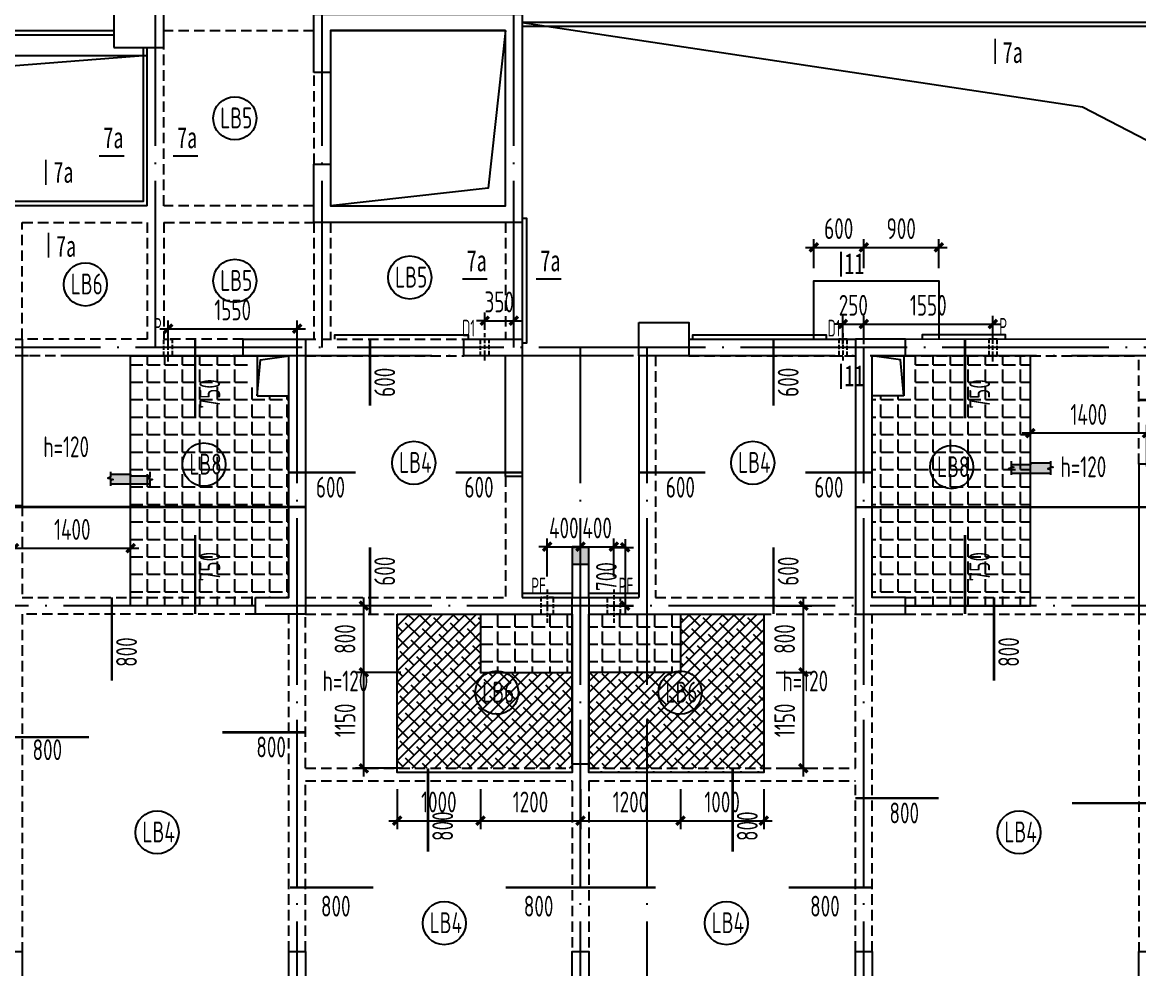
# Model space of a CAD drawing. Extents: x -173820 to 521180, y -715739 to 158231.
# Drawn here: x 15255 to 28655, y 10426 to 21781 of the extents above; entities that cross this region are included whole.
import ezdxf
from ezdxf.enums import TextEntityAlignment as Align

# ---------------------------------------------------------------- set-up
doc = ezdxf.new("R2010")
doc.units = 0
doc.header["$LTSCALE"] = 1000
for name, pattern in [('DASH', [0.35, 0.25, -0.1]), ('DOTE', [2.42, 2, -0.2, 0.02, -0.2]), ('HIDDEN2', [0.1875, 0.125, -0.0625])]:
    doc.linetypes.add(name, pattern=pattern)
for name, color, linetype in [('A-线脚看线', 9, 'Continuous'), ('A-设备穿墙洞', 161, 'Continuous'), ('AXIS', 1, 'DOTE'), ('DIM', 3, 'Continuous'), ('DIM1', 3, 'Continuous'), ('JG1', 3, 'Continuous'), ('填充', 8, 'Continuous'), ('墙', 6, 'Continuous'), ('挑板', 3, 'Continuous'), ('板筋', 6, 'Continuous'), ('柱', 2, 'Continuous'), ('梁', 4, 'HIDDEN2'), ('模板线', 3, 'Continuous'), ('洞口', 5, 'Continuous'), ('钢筋_文字', 7, 'Continuous'), ('钢筋长度标注', 7, 'Continuous')]:
    doc.layers.add(name, color=color, linetype=linetype)
doc.styles.add('TSSD_BOLD', font='tssdeng2.shx', dxfattribs={"width": 0.7, "height": 250, "bigfont": 'CHINA.shx'})
doc.styles.add('TSSD_Dimension', font='tssdeng.shx', dxfattribs={"width": 0.7, "bigfont": 'Hztxt.shx'})
doc.styles.add('zzt', font='tssdeng.shx', dxfattribs={"width": 0.7, "height": 300, "bigfont": 'tssdchn.shx'})
doc.styles.add('钢筋长度', font='tssdeng.shx', dxfattribs={"width": 0.7, "height": 300, "bigfont": 'tssdchn.shx'})
doc.styles.add('黑体', font='simhei.ttf', dxfattribs={"width": 0.8})
doc.dimstyles.new('TSSD_100_100', dxfattribs={"dimtxt": 250, "dimasz": 100, "dimexe": 100, "dimexo": 250, "dimgap": 100, "dimtad": 1, "dimdec": 0, "dimzin": 0, "dimdsep": 46, "dimtxsty": 'TSSD_Dimension', "dimblk": 'ARCHTICK', "dimcen": 0, "dimdle": 100, "dimclrd": 3, "dimclre": 3, "dimclrt": 7, "dimadec": 0, "dimazin": 0, "dimtfac": 1, "dimtdec": 0, "dimtix": 1, "dimtmove": 2, "dimatfit": 3, "dimfxl": 0, "dimtolj": 1, "dimtzin": 0, "dimarcsym": 0})
pattern_1 = [(0, (-5244.65, 9080.82), (0, 209.55), [152.4, -57.15]), (90, (-5244.65, 9080.82), (-209.55, 1e-14), [152.4, -57.15])]
pattern_2 = [(45, (425.35, 9080.82), (-67.35192, 67.35192), []), (135, (425.35, 9080.82), (-202.05576, 67.35192), [238.125, -142.875])]
pattern_3 = [(0, (425.35, 9080.82), (0, 209.55), [152.4, -57.15]), (90, (425.35, 9080.82), (-209.55, 1e-14), [152.4, -57.15])]

# ---------------------------------------------------------------- blocks, each defined once
blk = doc.blocks.new('_ArchTick')
at = {"color": 4, "linetype": 'ByBlock', "const_width": 0.4}
blk.add_lwpolyline([(-0.5, -0.5), (0.5, 0.5)], dxfattribs=at)
blk = doc.blocks.new('*D1848')
at = {"layer": 'Defpoints', "color": 0}
for p in [(16555, 15471), (15155, 14881), (16555, 14881)]:
    blk.add_point(p, dxfattribs=at)
at = {"layer": 'DIM', "color": 3, "lineweight": -2}
for p, q in [((15155, 15131), (15155, 15571)), ((16555, 15131), (16555, 15571)), ((15055, 15471), (16655, 15471))]:
    blk.add_line(p, q, dxfattribs=at)
at = {"layer": 'DIM', "color": 3, "lineweight": -2, "xscale": 100, "yscale": 100, "zscale": 100, "rotation": 180}
blk.add_blockref('_ArchTick', (15155, 15471), dxfattribs=at)
at = {"layer": 'DIM', "color": 3, "lineweight": -2, "xscale": 100, "yscale": 100, "zscale": 100}
blk.add_blockref('_ArchTick', (16555, 15471), dxfattribs=at)
at = {"layer": 'DIM', "color": 7, "insert": (15855, 15696), "char_height": 250, "attachment_point": 5, "style": 'TSSD_Dimension'}
blk.add_mtext('\\A1;1400', dxfattribs=at)
blk = doc.blocks.new('*D1849')
at = {"layer": 'Defpoints', "color": 0}
for p in [(27355, 16851), (27355, 16201), (28755, 16201)]:
    blk.add_point(p, dxfattribs=at)
at = {"layer": 'DIM', "color": 3, "lineweight": -2}
for p, q in [((27355, 16451), (27355, 16951)), ((28755, 16451), (28755, 16951)), ((28855, 16851), (27255, 16851))]:
    blk.add_line(p, q, dxfattribs=at)
at = {"layer": 'DIM', "color": 3, "lineweight": -2, "xscale": 100, "yscale": 100, "zscale": 100, "rotation": 180}
blk.add_blockref('_ArchTick', (27355, 16851), dxfattribs=at)
at = {"layer": 'DIM', "color": 3, "lineweight": -2, "xscale": 100, "yscale": 100, "zscale": 100}
blk.add_blockref('_ArchTick', (28755, 16851), dxfattribs=at)
at = {"layer": 'DIM', "color": 7, "insert": (28055, 17076), "char_height": 250, "attachment_point": 5, "style": 'TSSD_Dimension'}
blk.add_mtext('\\A1;1400', dxfattribs=at)
blk = doc.blocks.new('*D1868')
at = {"layer": 'Defpoints', "color": 0}
for p in [(25355, 19081), (24755, 18580), (25355, 18580)]:
    blk.add_point(p, dxfattribs=at)
at = {"layer": 'DIM', "color": 3, "lineweight": -2}
for p, q in [((24755, 18830), (24755, 19181)), ((25355, 18830), (25355, 19181)), ((24655, 19081), (25455, 19081))]:
    blk.add_line(p, q, dxfattribs=at)
at = {"layer": 'DIM', "color": 3, "lineweight": -2, "xscale": 100, "yscale": 100, "zscale": 100, "rotation": 180}
blk.add_blockref('_ArchTick', (24755, 19081), dxfattribs=at)
at = {"layer": 'DIM', "color": 3, "lineweight": -2, "xscale": 100, "yscale": 100, "zscale": 100}
blk.add_blockref('_ArchTick', (25355, 19081), dxfattribs=at)
at = {"layer": 'DIM', "color": 7, "insert": (25055, 19306), "char_height": 250, "attachment_point": 5, "style": 'TSSD_Dimension'}
blk.add_mtext('\\A1;600', dxfattribs=at)
blk = doc.blocks.new('*D1869')
at = {"layer": 'Defpoints', "color": 0}
for p in [(26255, 19081), (25355, 18580), (26255, 18580)]:
    blk.add_point(p, dxfattribs=at)
at = {"layer": 'DIM', "color": 3, "lineweight": -2}
for p, q in [((25355, 18830), (25355, 19181)), ((26255, 18830), (26255, 19181)), ((25255, 19081), (26355, 19081))]:
    blk.add_line(p, q, dxfattribs=at)
at = {"layer": 'DIM', "color": 3, "lineweight": -2, "xscale": 100, "yscale": 100, "zscale": 100, "rotation": 180}
blk.add_blockref('_ArchTick', (25355, 19081), dxfattribs=at)
at = {"layer": 'DIM', "color": 3, "lineweight": -2, "xscale": 100, "yscale": 100, "zscale": 100}
blk.add_blockref('_ArchTick', (26255, 19081), dxfattribs=at)
at = {"layer": 'DIM', "color": 7, "insert": (25805, 19306), "char_height": 250, "attachment_point": 5, "style": 'TSSD_Dimension'}
blk.add_mtext('\\A1;900', dxfattribs=at)
blk = doc.blocks.new('*D1932')
at = {"layer": 'Defpoints', "color": 0}
for p in [(22055, 15481, 0), (22055, 14781), (22491, 14781)]:
    blk.add_point(p, dxfattribs=at)
at = {"layer": 'DIM', "color": 3, "lineweight": -2}
for p, q in [((22491, 15581), (22491, 14681)), ((22305, 15481), (22591, 15481)), ((22305, 14781), (22591, 14781))]:
    blk.add_line(p, q, dxfattribs=at)
at = {"layer": 'DIM', "color": 3, "lineweight": -2, "xscale": 100, "yscale": 100, "zscale": 100}
for p, rotation in [((22491, 15481), 90), ((22491, 14781), 270)]:
    blk.add_blockref('_ArchTick', p, dxfattribs=dict(at, rotation=rotation))
at = {"layer": 'DIM', "color": 7, "insert": (22266, 15131), "char_height": 250, "attachment_point": 5, "rotation": 90, "style": 'TSSD_Dimension'}
blk.add_mtext('\\A1;700', dxfattribs=at)
blk = doc.blocks.new('$1292675')
at = {"layer": 'JG1'}
blk.add_hatch(color=8, dxfattribs=at).paths.add_polyline_path([(502, 20), (502, 64), (470, 74), (534, 91), (502, 101), (502, 140), (262, 140), (262, 120), (32, 120), (32, 101), (64, 91), (0, 74), (32, 64), (32, 20)])
for p, q in [((502, 140), (262, 140)), ((262, 140), (262, 120)), ((262, 120), (32, 120)), ((32, 20), (502, 20))]:
    blk.add_line(p, q, dxfattribs=at)
for points in [[(32, 165), (32, 101), (64, 91), (0, 74), (32, 64), (32, 0)], [(502, 165), (502, 101), (534, 91), (470, 74), (502, 64), (502, 0)]]:
    blk.add_lwpolyline(points, dxfattribs=at)
blk = doc.blocks.new('*D1941')
at = {"layer": 'Defpoints', "color": 0}
for p in [(19755, 12831), (20755, 12831), (20755, 12201)]:
    blk.add_point(p, dxfattribs=at)
at = {"layer": 'DIM', "color": 3, "lineweight": -2}
for p, q in [((19755, 12581), (19755, 12101)), ((20755, 12581), (20755, 12101)), ((19655, 12201), (20855, 12201))]:
    blk.add_line(p, q, dxfattribs=at)
at = {"layer": 'DIM', "color": 3, "lineweight": -2, "xscale": 100, "yscale": 100, "zscale": 100, "rotation": 180}
blk.add_blockref('_ArchTick', (19755, 12201), dxfattribs=at)
at = {"layer": 'DIM', "color": 3, "lineweight": -2, "xscale": 100, "yscale": 100, "zscale": 100}
blk.add_blockref('_ArchTick', (20755, 12201), dxfattribs=at)
at = {"layer": 'DIM', "color": 7, "insert": (20255, 12426), "char_height": 250, "attachment_point": 5, "style": 'TSSD_Dimension'}
blk.add_mtext('\\A1;1000', dxfattribs=at)
blk = doc.blocks.new('*D1942')
at = {"layer": 'Defpoints', "color": 0}
for p in [(21955, 12831), (23155, 12831), (23155, 12201)]:
    blk.add_point(p, dxfattribs=at)
at = {"layer": 'DIM', "color": 3, "lineweight": -2}
for p, q in [((21955, 12581), (21955, 12101)), ((23155, 12581), (23155, 12101)), ((21855, 12201), (23255, 12201))]:
    blk.add_line(p, q, dxfattribs=at)
at = {"layer": 'DIM', "color": 3, "lineweight": -2, "xscale": 100, "yscale": 100, "zscale": 100, "rotation": 180}
blk.add_blockref('_ArchTick', (21955, 12201), dxfattribs=at)
at = {"layer": 'DIM', "color": 3, "lineweight": -2, "xscale": 100, "yscale": 100, "zscale": 100}
blk.add_blockref('_ArchTick', (23155, 12201), dxfattribs=at)
at = {"layer": 'DIM', "color": 7, "insert": (22555, 12426), "char_height": 250, "attachment_point": 5, "style": 'TSSD_Dimension'}
blk.add_mtext('\\A1;1200', dxfattribs=at)
blk = doc.blocks.new('*D1943')
at = {"layer": 'Defpoints', "color": 0}
for p in [(19354, 13981), (20048, 13981), (20048, 12831)]:
    blk.add_point(p, dxfattribs=at)
at = {"layer": 'DIM', "color": 3, "lineweight": -2}
for p, q in [((19354, 12731), (19354, 14081)), ((19798, 13981), (19254, 13981)), ((19798, 12831), (19254, 12831))]:
    blk.add_line(p, q, dxfattribs=at)
at = {"layer": 'DIM', "color": 3, "lineweight": -2, "xscale": 100, "yscale": 100, "zscale": 100}
for p, rotation in [((19354, 13981), 90), ((19354, 12831), 270)]:
    blk.add_blockref('_ArchTick', p, dxfattribs=dict(at, rotation=rotation))
at = {"layer": 'DIM', "color": 7, "insert": (19129, 13406), "char_height": 250, "attachment_point": 5, "rotation": 90, "style": 'TSSD_Dimension'}
blk.add_mtext('\\A1;1150', dxfattribs=at)
blk = doc.blocks.new('*D1944')
at = {"layer": 'Defpoints', "color": 0}
for p in [(19354, 14781), (20048, 14781), (20048, 13981)]:
    blk.add_point(p, dxfattribs=at)
at = {"layer": 'DIM', "color": 3, "lineweight": -2}
for p, q in [((19354, 13881), (19354, 14881)), ((19798, 14781), (19254, 14781)), ((19798, 13981), (19254, 13981))]:
    blk.add_line(p, q, dxfattribs=at)
at = {"layer": 'DIM', "color": 3, "lineweight": -2, "xscale": 100, "yscale": 100, "zscale": 100}
for p, rotation in [((19354, 14781), 90), ((19354, 13981), 270)]:
    blk.add_blockref('_ArchTick', p, dxfattribs=dict(at, rotation=rotation))
at = {"layer": 'DIM', "color": 7, "insert": (19129, 14381), "char_height": 250, "attachment_point": 5, "rotation": 90, "style": 'TSSD_Dimension'}
blk.add_mtext('\\A1;800', dxfattribs=at)
blk = doc.blocks.new('*D1945')
at = {"layer": 'Defpoints', "color": 0}
for p in [(24056, 13981), (24631, 13981), (24056, 12831)]:
    blk.add_point(p, dxfattribs=at)
at = {"layer": 'DIM', "color": 3, "lineweight": -2}
for p, q in [((24631, 12731), (24631, 14081)), ((24306, 13981), (24731, 13981)), ((24306, 12831), (24731, 12831))]:
    blk.add_line(p, q, dxfattribs=at)
at = {"layer": 'DIM', "color": 3, "lineweight": -2, "xscale": 100, "yscale": 100, "zscale": 100}
for p, rotation in [((24631, 13981), 90), ((24631, 12831), 270)]:
    blk.add_blockref('_ArchTick', p, dxfattribs=dict(at, rotation=rotation))
at = {"layer": 'DIM', "color": 7, "insert": (24406, 13406), "char_height": 250, "attachment_point": 5, "rotation": 90, "style": 'TSSD_Dimension'}
blk.add_mtext('\\A1;1150', dxfattribs=at)
blk = doc.blocks.new('*D1946')
at = {"layer": 'Defpoints', "color": 0}
for p in [(24056, 14781), (24631, 14781), (24056, 13981)]:
    blk.add_point(p, dxfattribs=at)
at = {"layer": 'DIM', "color": 3, "lineweight": -2}
for p, q in [((24631, 13881), (24631, 14881)), ((24306, 14781), (24731, 14781)), ((24306, 13981), (24731, 13981))]:
    blk.add_line(p, q, dxfattribs=at)
at = {"layer": 'DIM', "color": 3, "lineweight": -2, "xscale": 100, "yscale": 100, "zscale": 100}
for p, rotation in [((24631, 14781), 90), ((24631, 13981), 270)]:
    blk.add_blockref('_ArchTick', p, dxfattribs=dict(at, rotation=rotation))
at = {"layer": 'DIM', "color": 7, "insert": (24406, 14381), "char_height": 250, "attachment_point": 5, "rotation": 90, "style": 'TSSD_Dimension'}
blk.add_mtext('\\A1;800', dxfattribs=at)
blk = doc.blocks.new('*D1947')
at = {"layer": 'Defpoints', "color": 0}
for p in [(20755, 12831), (21955, 12831), (21955, 12201)]:
    blk.add_point(p, dxfattribs=at)
at = {"layer": 'DIM', "color": 3, "lineweight": -2}
for p, q in [((20755, 12581), (20755, 12101)), ((21955, 12581), (21955, 12101)), ((20655, 12201), (22055, 12201))]:
    blk.add_line(p, q, dxfattribs=at)
at = {"layer": 'DIM', "color": 3, "lineweight": -2, "xscale": 100, "yscale": 100, "zscale": 100, "rotation": 180}
blk.add_blockref('_ArchTick', (20755, 12201), dxfattribs=at)
at = {"layer": 'DIM', "color": 3, "lineweight": -2, "xscale": 100, "yscale": 100, "zscale": 100}
blk.add_blockref('_ArchTick', (21955, 12201), dxfattribs=at)
at = {"layer": 'DIM', "color": 7, "insert": (21355, 12426), "char_height": 250, "attachment_point": 5, "style": 'TSSD_Dimension'}
blk.add_mtext('\\A1;1200', dxfattribs=at)
blk = doc.blocks.new('*D1948')
at = {"layer": 'Defpoints', "color": 0}
for p in [(23155, 12831), (24155, 12831), (24155, 12201)]:
    blk.add_point(p, dxfattribs=at)
at = {"layer": 'DIM', "color": 3, "lineweight": -2}
for p, q in [((23155, 12581), (23155, 12101)), ((24155, 12581), (24155, 12101)), ((23055, 12201), (24255, 12201))]:
    blk.add_line(p, q, dxfattribs=at)
at = {"layer": 'DIM', "color": 3, "lineweight": -2, "xscale": 100, "yscale": 100, "zscale": 100, "rotation": 180}
blk.add_blockref('_ArchTick', (23155, 12201), dxfattribs=at)
at = {"layer": 'DIM', "color": 3, "lineweight": -2, "xscale": 100, "yscale": 100, "zscale": 100}
blk.add_blockref('_ArchTick', (24155, 12201), dxfattribs=at)
at = {"layer": 'DIM', "color": 7, "insert": (23655, 12426), "char_height": 250, "attachment_point": 5, "style": 'TSSD_Dimension'}
blk.add_mtext('\\A1;1000', dxfattribs=at)
blk = doc.blocks.new('$1109386')
at = {"layer": '模板线', "color": 4, "const_width": 22.7}
for points in [[(0, 0), (302, 0)], [(886, 0), (1188, 0)]]:
    blk.add_lwpolyline(points, dxfattribs=at)
at = {"layer": '模板线', "color": 0, "style": '黑体', "width": 0.7}
for p in [(172, 220), (1057, 220)]:
    blk.add_text('7a', height=252, dxfattribs=at).set_placement(p, align=Align.MIDDLE_CENTER)
blk = doc.blocks.new('$1901069')
at = {"layer": '模板线', "color": 4, "const_width": 22.7}
for points in [[(0, 1177), (0, 874)], [(32, 302), (32, 0)]]:
    blk.add_lwpolyline(points, dxfattribs=at)
at = {"layer": '模板线', "color": 0, "style": '黑体', "width": 0.7}
for p in [(211, 1026), (243, 138)]:
    blk.add_text('7a', height=252, dxfattribs=at).set_placement(p, align=Align.MIDDLE_CENTER)
blk = doc.blocks.new('$18727')
at = {"layer": '模板线', "color": 4, "const_width": 22.7}
for points in [[(0, 1648), (0, 1345)], [(0, 302), (0, 0)]]:
    blk.add_lwpolyline(points, dxfattribs=at)
at = {"layer": '模板线', "color": 0, "style": '黑体', "width": 0.7}
for p in [(160, 1503), (160, 158)]:
    blk.add_text('11', height=252, dxfattribs=at).set_placement(p, align=Align.MIDDLE_CENTER)
blk = doc.blocks.new('$1642317')
at = {"layer": '洞口'}
for points in [[(23220, 2170), (23600, 2170), (23600, 2650), (23220, 2650)], [(30980, 2170), (30600, 2170), (30600, 2650), (30980, 2650)]]:
    blk.add_lwpolyline(points, close=True, dxfattribs=at)
for points in [[(23220, 2170), (23258, 2602), (23600, 2650)], [(30980, 2170), (30942, 2602), (30600, 2650)]]:
    blk.add_lwpolyline(points, dxfattribs=at)
blk = doc.blocks.new('$1783196')
at = {"layer": 'AXIS'}
for p, q in [((27334.9, 14788.3), (27334.9, 27859.5)), ((29334.9, 14788.4), (29334.9, 27859.5)), ((31634.9, 14788.4), (31634.9, 27859.5)), ((46034.9, 14788.3), (4360, 14788.3)), ((29034.9, 3480), (29034.9, 14788.4)), ((32434.9, 3480), (32434.9, 14788.3)), ((33234.9, 3480), (33234.9, 14788.3)), ((35834.9, 3480), (35834.9, 14788.3)), ((54849.9, 14688.3), (4360, 14688.3)), ((54849.9, 11688.3), (4360, 11688.3))]:
    blk.add_line(p, q, dxfattribs=at)
blk = doc.blocks.new('$1466424')
at = {"layer": '板筋', "const_width": 30}
for points in [[(22674, 9654), (22674, 10604)], [(24773, 9804), (24773, 10604)], [(29617, 9804), (29617, 10604)], [(31915, 9653), (31915, 10603)], [(34000, 9873), (34700, 9873)], [(23800, 9003), (24600, 9003)], [(25800, 9003), (26600, 9003)], [(28000, 9003), (28800, 9003)], [(30000, 9003), (30800, 9003)], [(17000, 8588), (24000, 8588)], [(30600, 8587), (34200, 8587)], [(22674, 7304), (22674, 8254)], [(31915, 7303), (31915, 8253)], [(24773, 7304), (24773, 8104)], [(29617, 7304), (29617, 8104)], [(21674, 6504), (21674, 7504)], [(32263, 6504), (32263, 7504)], [(23000, 5885), (24000, 5885)], [(19600, 5826), (21400, 5826)], [(30600, 5094), (31600, 5094)], [(33200, 5035), (35000, 5035)], [(23812, 4023), (24812, 4023)], [(26401, 4023), (28201, 4023)], [(29800, 4023), (30800, 4023)]]:
    blk.add_lwpolyline(points, dxfattribs=at)
at = {"layer": '板筋', "const_width": 30, "elevation": 0}
for points in [[(25469, 4454), (25469, 5454)], [(29126, 4454), (29126, 5454)]]:
    blk.add_lwpolyline(points, dxfattribs=at)
at = {"layer": '钢筋_文字'}
for centre in [(23151, 13252, 0), (23151, 11302, 0), (25251, 11342, 0), (21357, 11259, 0), (22780, 9098, 0), (25299, 9118, 0), (29368, 9118, 0), (31755, 9067, 0), (26296, 6362, 0), (28496, 6362, 0), (22218, 4684, 0), (32564, 4684, 0), (25665, 3595, 0), (29051, 3595, 0)]:
    blk.add_circle(centre, 259, dxfattribs=at)
at = {"layer": '钢筋_文字', "style": 'TSSD_BOLD', "width": 0.7}
for s, p in [('LB5', (22976, 13132, 0)), ('LB5', (22976, 11182, 0)), ('LB5', (25076, 11222, 0)), ('LB6', (21182, 11139, 0)), ('LB4', (25124, 8998, 0)), ('LB4', (29193, 8998, 0)), ('LB8', (22605, 8978, 0)), ('LB8', (31580, 8947, 0)), ('LB6', (26121, 6242, 0)), ('LB6', (28321, 6242, 0)), ('LB4', (22043, 4564, 0)), ('LB4', (32389, 4564, 0)), ('LB4', (25490, 3475, 0)), ('LB4', (28876, 3475, 0))]:
    blk.add_text(s, height=250, dxfattribs=at).set_placement(p)
at = {"layer": '钢筋_文字', "color": 7, "linetype": 'Continuous', "style": 'TSSD_BOLD', "width": 0.7}
for p in [(20746, 9186, 0), (32956, 8946, 0), (24098, 6376, 0), (29618, 6376, 0)]:
    blk.add_text(' h=120', height=250, dxfattribs=at).set_placement(p)
at = {"layer": '钢筋长度标注', "style": '钢筋长度', "width": 0.7}
for s, p in [('600', (25075, 9910)), ('600', (29918, 9910)), ('750', (22975, 9770)), ('750', (32216, 9769)), ('750', (22975, 7697)), ('600', (25075, 7643)), ('600', (29918, 7643)), ('750', (32216, 7696)), ('800', (21976, 6670)), ('800', (32565, 6670)), ('800', (25771, 4581, 0)), ('800', (29427, 4581, 0))]:
    blk.add_text(s, height=250, rotation=90, dxfattribs=at).set_placement(p)
for s, p in [('600', (24124, 8701)), ('600', (25907, 8701)), ('600', (28324, 8701)), ('600', (30107, 8701)), ('800', (20723, 5551)), ('800', (23409, 5584)), ('800', (31009, 4792)), ('800', (24185, 3674)), ('800', (26620, 3674)), ('800', (30057, 3674))]:
    blk.add_text(s, height=250, dxfattribs=at).set_placement(p)
blk = doc.blocks.new('$133032')
at = {"layer": '挑板'}
blk.add_lwpolyline([(30100, 10700), (30100, 11400), (31600, 11400), (31600, 10700)], dxfattribs=at)
blk = doc.blocks.new('$1457958')
at = {"layer": '柱'}
blk.add_hatch(color=8, dxfattribs=at).paths.add_polyline_path([(0, 200), (0, 0), (200, 0), (200, 200)])
at = {"layer": '柱', "color": 3, "elevation": 0}
blk.add_lwpolyline([(0, 200), (0, 0), (200, 0), (200, 200)], close=True, dxfattribs=at)
blk = doc.blocks.new('$1222607')
at = {"layer": '柱'}
blk.add_blockref('$1457958', (27200, 8000), dxfattribs=at)
blk = doc.blocks.new('$1413619')
at = {"layer": 'A-线脚看线', "color": 5, "elevation": 0}
for points in [[(34200, 10650), (34200, 10700), (38700, 10700), (38700, 14400), (26650, 14400)], [(11850, 14300), (21750, 14300)], [(22100, 14150), (22100, 12300), (19350, 12300), (19350, 12250)], [(26650, 12100), (26700, 12100), (26700, 10600), (26650, 10600)], [(24400, 10650), (24400, 10700), (26000, 10700), (26000, 10650)], [(28700, 10650), (28700, 10700), (30300, 10700), (30300, 10650)], [(32450, 10650), (32450, 10700), (31450, 10700), (31450, 10650)], [(26650, 7600), (27250, 7600)], [(27450, 7600), (28050, 7600)]]:
    blk.add_lwpolyline(points, dxfattribs=at)
blk = doc.blocks.new('$1427617')
at = {"layer": 'A-设备穿墙洞', "linetype": 'DASH', "ltscale": 0.2, "elevation": 0}
for points in [[(2775, 9085), (2875, 9085), (2875, 9285), (2775, 9285)], [(4575, 9085), (4675, 9085), (4675, 9285), (4575, 9285)], [(0, 6185), (150, 6185), (150, 5985), (0, 5985)], [(2775, 285), (2875, 285), (2875, 485), (2775, 485)]]:
    blk.add_lwpolyline(points, close=True, dxfattribs=at)
for points in [[(2825, 9357), (2825, 9018)], [(4625, 9017), (4625, 9352)], [(75, 6281), (75, 5881)], [(2825, 557), (2825, 218)]]:
    blk.add_lwpolyline(points, dxfattribs=at)
at = {"layer": 'A-设备穿墙洞', "linetype": 'DASH', "ltscale": 0.2}
for points in [[(3325, 557), (3325, 218)], [(2904, 135), (3142, 135)]]:
    blk.add_lwpolyline(points, dxfattribs=at)
for points in [[(3275, 285), (3375, 285), (3375, 485), (3275, 485)], [(3075, 85), (3075, 185), (2975, 185), (2975, 85)]]:
    blk.add_lwpolyline(points, close=True, dxfattribs=at)
at = {"layer": 'A-设备穿墙洞', "color": 7, "linetype": 'DASH', "ltscale": 0.2, "style": 'zzt', "width": 0.6}
for s, p in [('D1', (2640, 9316, 0)), ('P', (4701, 9337, 0)), ('PF', (132, 6222, 0)), ('D1', (2649, 528, 0)), ('D2', (3351, 536, 0)), ('D2', (3220, -15, 0))]:
    blk.add_text(s, height=200, dxfattribs=at).set_placement(p)
blk = doc.blocks.new('*D11665')
at = {"layer": 'Defpoints', "color": 0}
for p in [(24800, 9572), (23250, 9086, 0), (24800, 9086, 0)]:
    blk.add_point(p, dxfattribs=at)
at = {"layer": 'DIM1', "color": 3, "lineweight": -2}
for p, q in [((23250, 9336), (23250, 9672)), ((24800, 9336), (24800, 9672)), ((23150, 9572), (24900, 9572))]:
    blk.add_line(p, q, dxfattribs=at)
at = {"layer": 'DIM1', "color": 3, "lineweight": -2, "xscale": 100, "yscale": 100, "zscale": 100, "rotation": 180}
blk.add_blockref('_ArchTick', (23250, 9572), dxfattribs=at)
at = {"layer": 'DIM1', "color": 3, "lineweight": -2, "xscale": 100, "yscale": 100, "zscale": 100}
blk.add_blockref('_ArchTick', (24800, 9572), dxfattribs=at)
at = {"layer": 'DIM1', "color": 7, "insert": (24025, 9797), "char_height": 250, "attachment_point": 5, "style": 'TSSD_Dimension'}
blk.add_mtext('\\A1;1550', dxfattribs=at)
blk = doc.blocks.new('*D11672')
at = {"layer": 'Defpoints', "color": 0}
for p in [(28200, 6956), (27800, 6348, 0), (28200, 6348, 0)]:
    blk.add_point(p, dxfattribs=at)
at = {"layer": 'DIM1', "color": 3, "lineweight": -2}
for p, q in [((27800, 6598), (27800, 7056)), ((28200, 6598), (28200, 7056)), ((27800, 6956), (27700, 6956)), ((27800, 6956), (28200, 6956)), ((28200, 6956), (28300, 6956))]:
    blk.add_line(p, q, dxfattribs=at)
at = {"layer": 'DIM1', "color": 3, "lineweight": -2, "xscale": 100, "yscale": 100, "zscale": 100}
blk.add_blockref('_ArchTick', (27800, 6956), dxfattribs=at)
at = {"layer": 'DIM1', "color": 3, "lineweight": -2, "xscale": 100, "yscale": 100, "zscale": 100, "rotation": 180}
blk.add_blockref('_ArchTick', (28200, 6956), dxfattribs=at)
at = {"layer": 'DIM1', "color": 7, "insert": (28000, 7181), "char_height": 250, "attachment_point": 5, "style": 'TSSD_Dimension'}
blk.add_mtext('\\A1;400', dxfattribs=at)
blk = doc.blocks.new('*D11673')
at = {"layer": 'Defpoints', "color": 0}
for p in [(28600, 6956), (28200, 6348, 0), (28600, 6348, 0)]:
    blk.add_point(p, dxfattribs=at)
at = {"layer": 'DIM1', "color": 3, "lineweight": -2}
for p, q in [((28200, 6598), (28200, 7056)), ((28600, 6598), (28600, 7056)), ((28200, 6956), (28100, 6956)), ((28200, 6956), (28600, 6956)), ((28600, 6956), (28700, 6956))]:
    blk.add_line(p, q, dxfattribs=at)
at = {"layer": 'DIM1', "color": 3, "lineweight": -2, "xscale": 100, "yscale": 100, "zscale": 100}
blk.add_blockref('_ArchTick', (28200, 6956), dxfattribs=at)
at = {"layer": 'DIM1', "color": 3, "lineweight": -2, "xscale": 100, "yscale": 100, "zscale": 100, "rotation": 180}
blk.add_blockref('_ArchTick', (28600, 6956), dxfattribs=at)
at = {"layer": 'DIM1', "color": 7, "insert": (28400, 7181), "char_height": 250, "attachment_point": 5, "style": 'TSSD_Dimension'}
blk.add_mtext('\\A1;400', dxfattribs=at)
blk = doc.blocks.new('*D11674')
at = {"layer": 'Defpoints', "color": 0}
for p in [(31600, 9628), (31350, 9138, 0), (31600, 9138, 0)]:
    blk.add_point(p, dxfattribs=at)
at = {"layer": 'DIM1', "color": 3, "lineweight": -2}
for p, q in [((31350, 9388), (31350, 9728)), ((31600, 9388), (31600, 9728)), ((31350, 9628), (31250, 9628)), ((31350, 9628), (31600, 9628)), ((31600, 9628), (31700, 9628))]:
    blk.add_line(p, q, dxfattribs=at)
at = {"layer": 'DIM1', "color": 3, "lineweight": -2, "xscale": 100, "yscale": 100, "zscale": 100}
blk.add_blockref('_ArchTick', (31350, 9628), dxfattribs=at)
at = {"layer": 'DIM1', "color": 3, "lineweight": -2, "xscale": 100, "yscale": 100, "zscale": 100, "rotation": 180}
blk.add_blockref('_ArchTick', (31600, 9628), dxfattribs=at)
at = {"layer": 'DIM1', "color": 7, "insert": (31475, 9853), "char_height": 250, "attachment_point": 5, "style": 'TSSD_Dimension'}
blk.add_mtext('\\A1;250', dxfattribs=at)
blk = doc.blocks.new('*D11675')
at = {"layer": 'Defpoints', "color": 0}
for p in [(33150, 9628), (31600, 9138, 0), (33150, 9238, 0)]:
    blk.add_point(p, dxfattribs=at)
at = {"layer": 'DIM1', "color": 3, "lineweight": -2}
for p, q in [((31600, 9388), (31600, 9728)), ((33150, 9488), (33150, 9728)), ((31500, 9628), (33250, 9628))]:
    blk.add_line(p, q, dxfattribs=at)
at = {"layer": 'DIM1', "color": 3, "lineweight": -2, "xscale": 100, "yscale": 100, "zscale": 100, "rotation": 180}
blk.add_blockref('_ArchTick', (31600, 9628), dxfattribs=at)
at = {"layer": 'DIM1', "color": 3, "lineweight": -2, "xscale": 100, "yscale": 100, "zscale": 100}
blk.add_blockref('_ArchTick', (33150, 9628), dxfattribs=at)
at = {"layer": 'DIM1', "color": 7, "insert": (32375, 9853), "char_height": 250, "attachment_point": 5, "style": 'TSSD_Dimension'}
blk.add_mtext('\\A1;1550', dxfattribs=at)
blk = doc.blocks.new('*D11693')
at = {"layer": 'Defpoints', "color": 0}
for p in [(27400, 9668), (27050, 9307), (27400, 9307)]:
    blk.add_point(p, dxfattribs=at)
at = {"layer": 'DIM1', "color": 3, "lineweight": -2}
for p, q in [((27050, 9668), (26950, 9668)), ((27050, 9557), (27050, 9768)), ((27050, 9668), (27400, 9668)), ((27400, 9557), (27400, 9768)), ((27400, 9668), (27500, 9668))]:
    blk.add_line(p, q, dxfattribs=at)
at = {"layer": 'DIM1', "color": 3, "lineweight": -2, "xscale": 100, "yscale": 100, "zscale": 100}
blk.add_blockref('_ArchTick', (27050, 9668), dxfattribs=at)
at = {"layer": 'DIM1', "color": 3, "lineweight": -2, "xscale": 100, "yscale": 100, "zscale": 100, "rotation": 180}
blk.add_blockref('_ArchTick', (27400, 9668), dxfattribs=at)
at = {"layer": 'DIM1', "color": 7, "insert": (27225, 9893), "char_height": 250, "attachment_point": 5, "style": 'TSSD_Dimension'}
blk.add_mtext('\\A1;350', dxfattribs=at)
blk = doc.blocks.new('$1186913')
at = {"layer": 'A-设备穿墙洞', "linetype": 'DASH', "ltscale": 0.2, "elevation": 0}
for points in [[(23250.2, 9179.7), (23250.2, 9514.9)], [(27049.8, 9519.2), (27049.8, 9180.7)], [(27800.2, 6443.9), (27800.2, 6043.3)]]:
    blk.add_lwpolyline(points, dxfattribs=at)
for points in [[(23300.2, 9247.9), (23200.2, 9247.9), (23200.2, 9447.9), (23300.2, 9447.9)], [(27099.8, 9247.9), (26999.8, 9247.9), (26999.8, 9447.9), (27099.8, 9447.9)], [(27875.2, 6347.9), (27725.2, 6347.9), (27725.2, 6147.9), (27875.2, 6147.9)]]:
    blk.add_lwpolyline(points, close=True, dxfattribs=at)
at = {"layer": 'A-设备穿墙洞'}
blk.add_blockref('$1427617', (28525.2, 162.5), dxfattribs=at)
at = {"layer": 'A-设备穿墙洞', "color": 7, "linetype": 'DASH', "ltscale": 0.2, "style": 'zzt', "width": 0.6}
for s, p in [('P', (23078.6, 9499, 0)), ('D1', (26778.7, 9478.9, 0)), ('PF', (27608.5, 6384, 0))]:
    blk.add_text(s, height=200, dxfattribs=at).set_placement(p)
at = {"layer": 'DIM1'}
for base, p1, p2, picture, middle in [((27400.2, 9668.4, 0), (27049.8, 9306.6, 0), (27400.2, 9306.6, 0), '*D11693', (27225, 9893.4, 0)), ((24800.2, 9572.4), (23250.1, 9086.2, 0), (24800.2, 9086.2, 0), '*D11665', (24025.1, 9797.4)), ((31600.2, 9627.6), (31350.2, 9138.5, 0), (31600.2, 9138.5, 0), '*D11674', (31475.2, 9852.6)), ((33150.2, 9627.6), (31600.2, 9138.5, 0), (33150.2, 9238.5, 0), '*D11675', (32375.2, 9852.6)), ((28200.2, 6955.9), (27800.2, 6347.9, 0), (28200.2, 6347.9, 0), '*D11672', (28000.2, 7180.9)), ((28600.2, 6955.9), (28200.2, 6347.9, 0), (28600.2, 6347.9, 0), '*D11673', (28400.2, 7180.9))]:
    dim = blk.add_linear_dim(base=base, p1=p1, p2=p2, dimstyle='TSSD_100_100', dxfattribs=at)
    dim.commit()
    dim.dimension.update_dxf_attribs({"geometry": picture, "text_midpoint": middle})

msp = doc.modelspace()

# ---------------------------------------------------------------- hatches: boundary and pattern name
at = {"layer": 'JG1'}
h = msp.add_hatch(dxfattribs=at)
h.set_pattern_fill('ANSI38,_O', color=8, scale=30)
h.set_pattern_definition(pattern_2)
h.paths.add_polyline_path([(21855.3, 12830.8), (21855.3, 12880.8), (21855.3, 13980.8), (20755.3, 13980.8), (20755.3, 14680.8), (19755.3, 14680.8), (19755.3, 12830.8)])
h = msp.add_hatch(dxfattribs=at)
h.set_pattern_fill('ANSI38,_O', color=8, scale=30)
h.set_pattern_definition(pattern_2)
h.paths.add_polyline_path([(24155.3, 14680.8), (23155.3, 14680.8), (23155.3, 13980.8), (22055.3, 13980.8), (22055.3, 12830.8), (24155.3, 12830.8)])
at = {"layer": '填充', "linetype": 'Continuous'}
h = msp.add_hatch(dxfattribs=at)
h.set_pattern_fill('ANGLE', color=256, scale=30, style=0)
h.set_pattern_definition(pattern_1)
h.paths.add_polyline_path([(18455.3, 17300.8), (18075.3, 17300.8), (18084.1, 17400.8), (17975.3, 17400.8), (17975.3, 17780.8), (16555.3, 17780.8), (16555.3, 14880.8), (18455.3, 14880.8)])
h = msp.add_hatch(dxfattribs=at)
h.set_pattern_fill('ANGLE', color=256, scale=30, style=0)
h.set_pattern_definition(pattern_1)
h.paths.add_polyline_path([(25826.6, 17400.8), (25835.3, 17300.8), (25455.3, 17300.8), (25455.3, 14880.8), (27355.3, 14880.8), (27355.3, 17780.8), (25935.3, 17780.8), (25935.3, 17400.8)])
h = msp.add_hatch(dxfattribs=at)
h.set_pattern_fill('ANGLE', color=256, scale=30, style=0)
h.set_pattern_definition(pattern_1)
h.paths.add_polyline_path([(16555.3, 14880.8), (16555.3, 14780.8), (18055.3, 14780.8), (18055.3, 14880.8)])
h = msp.add_hatch(dxfattribs=at)
h.set_pattern_fill('ANGLE', color=256, scale=30, style=0)
h.set_pattern_definition(pattern_1)
h.paths.add_polyline_path([(25855.3, 14880.8), (25855.3, 14780.8), (27355.3, 14780.8), (27355.3, 14880.8)])
h = msp.add_hatch(dxfattribs=at)
h.set_pattern_fill('ANGLE', color=256, scale=30, style=0)
h.set_pattern_definition(pattern_3)
h.paths.add_polyline_path([(21855.3, 13980.8), (21855.3, 14680.8), (20755.3, 14680.8), (20755.3, 13980.8)])
h = msp.add_hatch(dxfattribs=at)
h.set_pattern_fill('ANGLE', color=256, scale=30, style=0)
h.set_pattern_definition(pattern_3)
h.paths.add_polyline_path([(23155.3, 13980.8), (23155.3, 14680.8), (22055.3, 14680.8), (22055.3, 13980.8)])
h = msp.add_hatch(dxfattribs=at)
h.set_pattern_fill('ANGLE', color=256, scale=30, style=0)
h.set_pattern_definition(pattern_1)
h.paths.add_polyline_path([(22055.3, 12830.8), (22055.3, 12780.8), (24155.3, 12780.8), (24155.3, 12830.8)])

# ---------------------------------------------------------------- linework, layer by layer
at = {"layer": '墙', "elevation": 0}
for points in [[(16355.3, 21480.8), (16955.3, 21480.8), (16955.3, 21880.8), (16355.3, 21880.8)], [(18755.3, 21180.8), (18755.3, 21880.8), (21255.3, 21880.8), (21255.3, 19380.8), (18755.3, 19380.8), (18755.3, 20080.8), (18955.3, 20080.8), (18955.3, 19580.8), (21055.3, 19580.8), (21055.3, 21680.8), (18955.3, 21680.8), (18955.3, 21180.8)], [(22655.3, 18180.8), (23255.3, 18180.8), (23255.3, 17780.8), (22655.3, 17780.8)], [(15055.3, 17980.8), (15255.3, 17980.8), (15255.3, 15980.8), (15055.3, 15980.8), (15055.3, 17780.8)], [(18055.3, 14880.8), (18455.3, 14880.8), (18455.3, 17780.8), (17905.3, 17780.8), (17905.3, 17980.8), (18655.3, 17980.8), (18655.3, 14680.8), (18455.3, 14680.8), (18055.3, 14680.8)], [(20555.3, 17980.8), (21255.3, 17980.8), (21255.3, 16330.8), (21055.3, 16330.8), (21055.3, 17780.8), (20555.3, 17780.8)], [(25855.3, 14880.8), (25455.3, 14880.8), (25455.3, 17780.8), (25855.3, 17780.8), (25855.3, 17980.8), (25255.3, 17980.8), (25255.3, 14680.8), (25455.3, 14680.8), (25855.3, 14680.8)], [(29255.3, 16480.8), (28655.3, 16480.8), (28655.3, 14680.8), (28855.3, 14680.8), (28855.3, 16280.8), (29255.3, 16280.8)], [(21855.3, 14880.8), (22055.3, 14880.8), (22055.3, 12880.8), (21855.3, 12880.8), (21855.3, 14680.8)], [(18455.3, 10630.8), (18655.3, 10630.8), (18655.3, 9180.8), (19555.3, 9180.8), (19555.3, 8980.8), (18455.3, 8980.8)], [(25255.3, 9180.8), (25255.3, 10630.8), (25455.3, 10630.8), (25455.3, 8980.8), (24355.3, 8980.8), (24355.3, 9180.8)], [(28655.3, 10630.8), (28855.3, 10630.8), (28855.3, 9180.8), (29255.3, 9180.8), (29255.3, 8980.8), (28655.3, 8980.8)]]:
    msp.add_lwpolyline(points, close=True, dxfattribs=at)
for points in [[(16555.3, 21480.8), (16555.3, 21480.8)], [(22855.3, 17780.8), (22855.3, 17780.8)], [(21855.3, 14680.8), (21855.3, 14680.8)], [(14855.3, 8980.8), (14855.3, 9180.8), (15055.3, 9180.8), (15055.3, 10630.8), (15255.3, 10630.8), (15255.3, 9180.8), (15455.3, 9180.8), (15455.3, 8980.8), (14855.3, 8980.8), (15255.3, 8980.8)], [(21455.3, 8980.8), (21455.3, 9180.8), (21855.3, 9180.8), (21855.3, 10630.8), (22055.3, 10630.8), (22055.3, 9180.8), (22455.3, 9180.8), (22455.3, 8980.8), (21455.3, 8980.8), (22055.3, 8980.8)]]:
    msp.add_lwpolyline(points, dxfattribs=at)
at = {"layer": '梁', "linetype": 'Continuous'}
for p, q in [((33355.3, 21780.8, 0), (21255.3, 21780.8, 0)), ((16355.3, 21680.8, 0), (6455.3, 21680.8, 0)), ((16755.3, 19580.8, 0), (16755.3, 21480.8, 0)), ((16755.3, 21380.8, 0), (1655.3, 21380.8, 0)), ((16755.3, 21380.8, 0), (1655.3, 21380.8, 0)), ((18955.3, 21143.8, 0), (18955.3, 20017.8, 0)), ((16755.3, 19580.8, 0), (13303.3, 19580.8, 0)), ((21255.3, 19380.8, 0), (21255.3, 17980.8, 0)), ((23255.3, 17980.8, 0), (25255.3, 17980.8, 0)), ((25855.3, 17980.8, 0), (33355.3, 17982.8, 0)), ((22655.3, 17780.8, 0), (22655.3, 14880.8, 0)), ((21255.3, 16330.8, 0), (21255.3, 14880.8, 0)), ((22055.3, 15480.8, 0), (21855.3, 15480.8, 0)), ((21855.3, 15480.8, 0), (21855.3, 14880.8, 0)), ((22055.3, 14880.8, 0), (22055.3, 15480.8, 0)), ((21255.3, 14880.8, 0), (21855.3, 14880.8, 0)), ((22055.3, 14880.8, 0), (22655.3, 14880.8, 0))]:
    msp.add_line(p, q, dxfattribs=at)
at = {"layer": '梁'}
for p, q in [((18755.3, 21680.8, 0), (16955.3, 21680.8, 0)), ((16955.3, 19580.8, 0), (16955.3, 21480.8, 0)), ((18756.3, 21143.8, 0), (18756.3, 20017.8, 0)), ((18755.3, 19580.8, 0), (16955.3, 19580.8, 0)), ((15255.3, 17980.8, 0), (15255.3, 19380.8, 0)), ((15255.3, 19380.8, 0), (16755.3, 19380.8, 0)), ((16755.3, 19380.8, 0), (16755.3, 17980.8, 0)), ((16955.3, 19380.8, 0), (16955.3, 17980.8, 0)), ((16955.3, 19380.8, 0), (18755.3, 19380.8, 0)), ((18755.3, 19380.8, 0), (18755.3, 17980.8, 0)), ((18955.3, 19380.8, 0), (18955.3, 17980.8, 0)), ((21055.3, 19380.8, 0), (21055.3, 17980.8, 0)), ((16755.3, 17980.8, 0), (15255.3, 17980.8, 0)), ((17905.3, 17980.8, 0), (16955.3, 17980.8, 0)), ((18655.3, 17980.8, 0), (20555.3, 17980.8, 0)), ((17905.3, 17780.8, 0), (15255.3, 17780.8, 0)), ((18655.3, 17780.8, 0), (20555.3, 17780.8, 0)), ((22855.3, 17780.8, 0), (22855.3, 14880.8, 0)), ((23255.3, 17780.8, 0), (25255.3, 17780.8, 0)), ((25855.3, 17780.8, 0), (28655.3, 17780.8, 0)), ((28655.3, 16480.8, 0), (28655.3, 17780.8, 0)), ((21055.3, 16330.8, 0), (21055.3, 14880.8, 0)), ((15255.3, 15980.8, 0), (15255.3, 14880.8, 0)), ((15255.3, 14880.8, 0), (18055.3, 14880.8, 0)), ((18655.3, 14880.8, 0), (21055.3, 14880.8, 0)), ((22855.3, 14880.8, 0), (25255.3, 14880.8, 0)), ((25855.3, 14880.8, 0), (28655.3, 14880.8, 0)), ((18055.3, 14680.8, 0), (15255.3, 14680.8, 0)), ((15255.3, 14680.8, 0), (15255.3, 10630.8, 0)), ((18455.3, 10630.8, 0), (18455.3, 14680.8, 0)), ((18655.3, 12830.8, 0), (18655.3, 14680.8, 0)), ((18655.3, 14680.8, 0), (21855.3, 14680.8, 0)), ((22055.3, 14680.8, 0), (25255.3, 14680.8, 0)), ((25255.3, 12830.8, 0), (25255.3, 14680.8, 0)), ((25455.3, 10630.8, 0), (25455.3, 14680.8, 0)), ((25855.3, 14680.8, 0), (28655.3, 14680.8, 0)), ((28655.3, 14680.8, 0), (28655.3, 10612.8, 0)), ((21855.3, 12880.8, 0), (21855.3, 12830.8, 0)), ((22055.3, 12880.8, 0), (22055.3, 12830.8, 0)), ((18655.3, 12830.8, 0), (21855.3, 12830.8, 0)), ((22055.3, 12830.8, 0), (25255.3, 12830.8, 0)), ((18655.3, 10630.8, 0), (18655.3, 12680.8, 0)), ((18655.3, 12680.8, 0), (21855.3, 12680.8, 0)), ((21855.3, 12680.8, 0), (21855.3, 10630.8, 0)), ((22055.3, 12680.8, 0), (22055.3, 10630.8, 0)), ((22055.3, 12680.8, 0), (25255.3, 12680.8, 0)), ((25255.3, 10630.8, 0), (25255.3, 12680.8, 0))]:
    msp.add_line(p, q, dxfattribs=at)
at = {"layer": '梁', "linetype": 'Continuous', "elevation": 0}
for points in [[(18055.3, 14780.8), (16555.3, 14780.8), (16555.3, 17780.8), (18455.3, 17780.8)], [(25855.3, 14780.8), (27355.3, 14780.8), (27355.3, 17780.8), (25455.3, 17780.8)]]:
    msp.add_lwpolyline(points, dxfattribs=at)
for points in [[(19755.3, 14680.8), (21855.3, 14680.8), (21855.3, 12780.8), (19755.3, 12780.8)], [(22055.3, 14680.8), (24155.3, 14680.8), (24155.3, 12780.8), (22055.3, 12780.8)]]:
    msp.add_lwpolyline(points, close=True, dxfattribs=at)
at = {"layer": '梁', "linetype": 'Continuous'}
for points in [[(20755.3, 14680.8), (20755.3, 13980.8), (21855.3, 13980.8)], [(23155.3, 14680.8), (23155.3, 13980.8), (22055.3, 13980.8)]]:
    msp.add_lwpolyline(points, dxfattribs=at)
at = {"layer": '洞口', "color": 5, "elevation": 0}
for points in [[(21255.4, 21780.7), (27981.1, 20765.5), (33355.2, 17982.3)], [(21055.4, 21680.9), (20845.4, 19790.9), (18955.4, 19580.9)], [(16755.4, 21380.9), (3999.9, 20384.9), (1655.4, 17980.8)]]:
    msp.add_lwpolyline(points, dxfattribs=at)
msp.add_lwpolyline([(21055.4, 21680.9), (18955.4, 21680.9), (18955.4, 19580.9), (21055.4, 19580.9)], close=True, dxfattribs=at)

# ---------------------------------------------------------------- block references
at = {"layer": 'A-设备穿墙洞'}
msp.add_blockref('$1186913', (-6244.8, 8533), dxfattribs=at)
at = {"layer": 'JG1'}
msp.add_blockref('$1292675', (27093.3, 16350.8, 0), dxfattribs=at)
at = {"layer": 'JG1', "xscale": -1}
msp.add_blockref('$1292675', (16817.4, 16220.8, 0), dxfattribs=at)
at = {"layer": '填充', "linetype": 'Continuous'}
msp.add_blockref('$1783196', (-10479.5, 3092.5, 0), dxfattribs=at)
at = {"layer": '挑板'}
for name, p in [('$1413619', (-5394.7, 7330.8)), ('$133032', (-5344.7, 7280.8, 0))]:
    msp.add_blockref(name, p, dxfattribs=at)
at = {"layer": '柱'}
msp.add_blockref('$1222607', (-5344.7, 7280.8, 0), dxfattribs=at)
at = {"layer": '模板线'}
for name, p in [('$1901069', (26900.3, 21282.5, 0)), ('$1109386', (16176.5, 20177, 0)), ('$1901069', (15537.4, 18957, 0)), ('$1109386', (20536.9, 18700.7, 0)), ('$18727', (25081.7, 17382.7, 0))]:
    msp.add_blockref(name, p, dxfattribs=at)
at = {"layer": '洞口'}
msp.add_blockref('$1642317', (-5144.7, 15130.8), dxfattribs=at)
at = {"layer": '钢筋长度标注'}
msp.add_blockref('$1466424', (-5344.7, 7377.1, 0), dxfattribs=at)

# ---------------------------------------------------------------- dimensions: what is measured, and where the dimension line sits
at = {"layer": 'DIM'}
for base, p1, p2, picture, middle in [((25355.3, 19080.8, 0), (24755.3, 18580, 0), (25355.3, 18580, 0), '*D1868', (25055.3, 19305.8, 0)), ((26255.3, 19080.8, 0), (25355.3, 18580, 0), (26255.3, 18580, 0), '*D1869', (25805.3, 19305.8, 0)), ((27355.3, 16850.8, 0), (28755.3, 16200.8, 0), (27355.3, 16200.8, 0), '*D1849', (28055.3, 17075.8, 0)), ((16555.3, 15470.8, 0), (15155.3, 14880.8, 0), (16555.3, 14880.8, 0), '*D1848', (15855.3, 15695.8, 0)), ((20755.3, 12200.8, 0), (19755.3, 12830.8, 0), (20755.3, 12830.8, 0), '*D1941', (20255.3, 12425.8, 0)), ((21955.3, 12200.8, 0), (20755.3, 12830.8, 0), (21955.3, 12830.8, 0), '*D1947', (21355.3, 12425.8, 0)), ((23155.3, 12200.8, 0), (21955.3, 12830.8, 0), (23155.3, 12830.8, 0), '*D1942', (22555.3, 12425.8, 0)), ((24155.3, 12200.8, 0), (23155.3, 12830.8, 0), (24155.3, 12830.8, 0), '*D1948', (23655.3, 12425.8, 0))]:
    dim = msp.add_linear_dim(base=base, p1=p1, p2=p2, dimstyle='TSSD_100_100', dxfattribs=at)
    dim.commit()
    dim.dimension.update_dxf_attribs({"geometry": picture, "text_midpoint": middle})
for base, p1, p2, picture, middle in [((22491.4, 14780.8, 0), (22055.3, 15480.8, 0), (22055.3, 14780.8, 0), '*D1932', (22266.4, 15130.8, 0)), ((19353.9, 14780.8, 0), (20047.9, 13980.8, 0), (20047.9, 14780.8, 0), '*D1944', (19128.9, 14380.8, 0)), ((24631.1, 14780.8, 0), (24055.9, 13980.8, 0), (24055.9, 14780.8, 0), '*D1946', (24406.1, 14380.8, 0)), ((19353.9, 13980.8, 0), (20047.9, 12830.8, 0), (20047.9, 13980.8, 0), '*D1943', (19128.9, 13405.8, 0)), ((24631.1, 13980.8, 0), (24055.9, 12830.8, 0), (24055.9, 13980.8, 0), '*D1945', (24406.1, 13405.8, 0))]:
    dim = msp.add_linear_dim(base=base, p1=p1, p2=p2, angle=90, dimstyle='TSSD_100_100', dxfattribs=at)
    dim.commit()
    dim.dimension.update_dxf_attribs({"geometry": picture, "text_midpoint": middle})

doc.saveas('drawing.dxf')
